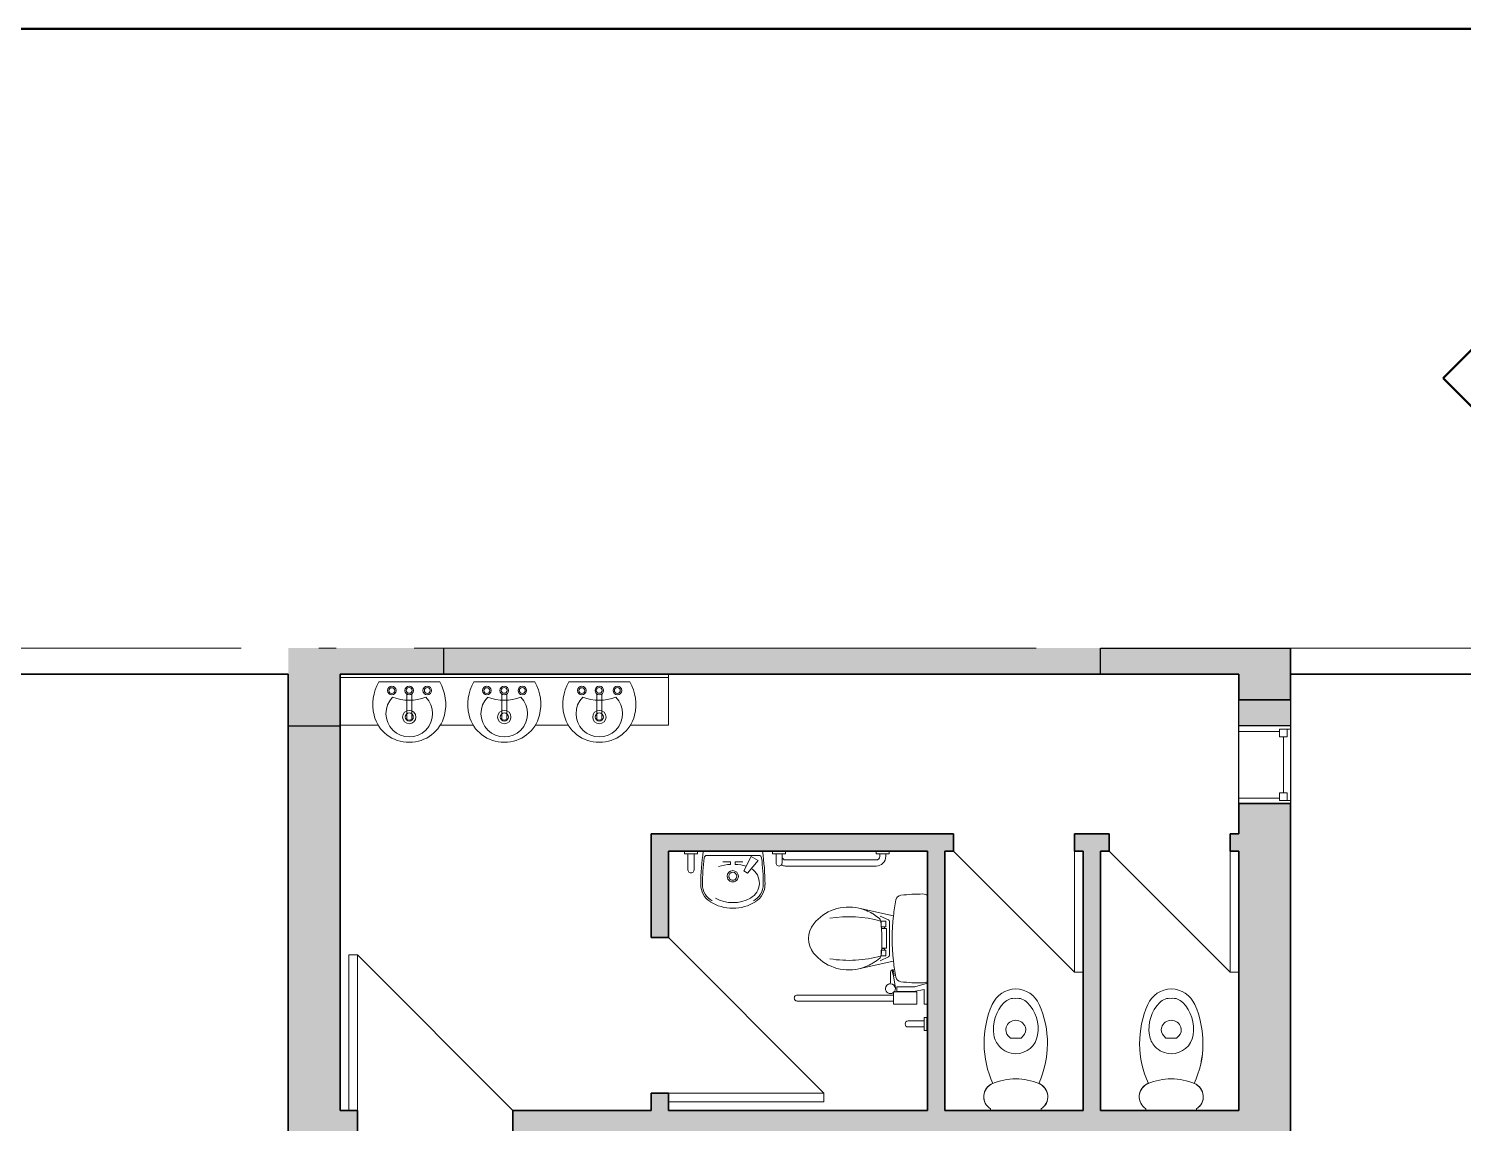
# Model space of a CAD drawing. Header units: metres. Extents: x 42 to 294, y -52 to 32.
# Drawn here: x 52.73 to 61.03, y 25.17 to 31.5 of the extents above; entities that cross this region are included whole.
import ezdxf

# ---------------------------------------------------------------- set-up
doc = ezdxf.new("R2010")
doc.units = ezdxf.units.M
doc.header["$LTSCALE"] = 0.15
doc.linetypes.add('ACAD_ISO04W100', pattern=[30, 24, -3, 0, -3])
for name, color, linetype, lineweight in [('A-----SYP', 6, 'Continuous', 50), ('A-DOORSYM', 1, 'Continuous', 9), ('A-GLAZIDM', 6, 'Continuous', 9), ('A-WALL', 2, 'Continuous', 30), ('I-DETLFUM', 2, 'Continuous', 9), ('P-SANRFIM', 6, 'Continuous', 9), ('RECUADRO', 82, 'Continuous', 50), ('S-GRIDIDM', 1, 'Continuous', 20)]:
    doc.layers.add(name, color=color, linetype=linetype, lineweight=lineweight)
doc.layers.add('Hatch', color=8, linetype='Continuous')
doc.layers.add('MUROS', color=11, linetype='Continuous')

# ---------------------------------------------------------------- blocks, each defined once
blk = doc.blocks.new('Puerta de 1 hoja - 90 x 210 cm-56-01 PBaja')
at = {"layer": 'A-DOORSYM', "lineweight": 13}
for p, q in [((0.7169, -0.975), (-0.1831, -0.075)), ((0.7169, -0.975), (-0.1831, -0.075)), ((0.7169, -0.075), (0.7169, -0.975))]:
    blk.add_line(p, q, dxfattribs=at)
blk = doc.blocks.new('Puerta de 1 hoja - 90 x 210 cm-87-01 PBaja')
at = {"layer": 'A-DOORSYM', "lineweight": 13}
for p, q in [((0.7169, 0.95), (-0.1831, 0.05)), ((0.7169, 0.95), (-0.1831, 0.05)), ((0.7169, 0.05), (0.7169, 0.95))]:
    blk.add_line(p, q, dxfattribs=at)
blk = doc.blocks.new('Puerta de 1 hoja - 70x210 cm-86-01 PBaja')
at = {"layer": 'A-DOORSYM', "lineweight": 13}
for p, q in [((0.6169, -0.75), (-0.0831, -0.05)), ((0.6169, -0.75), (-0.0831, -0.05)), ((0.6169, -0.05), (0.6169, -0.75))]:
    blk.add_line(p, q, dxfattribs=at)
blk = doc.blocks.new('WC w Cistern _5_ - 540 x 360mm-55-01 PBaja')
at = {"layer": 'P-SANRFIM'}
for p, q in [((-0.1469, 0), (-0.1469, -0.0089)), ((-0.1469, 0), (-0.1469, -0.0089)), ((0.1469, -0.0089), (0.1469, 0)), ((0.1469, -0.0089), (0.1469, 0)), ((-0.0431, -0.4306), (-0.0308, -0.4182)), ((-0.0308, -0.4182), (0.0308, -0.4182)), ((0.0308, -0.4182), (0.0431, -0.4306))]:
    blk.add_line(p, q, dxfattribs=at)
for centre, radius, start, end in [((-0.1028, -0.0787), 0.0825, 122.27446, 248.81924), ((-0.1028, -0.0787), 0.0825, 122.27446, 246.87823), ((0.1028, -0.0787), 0.0825, 291.18076, 57.72554), ((0.1028, -0.0787), 0.0825, 293.12177, 57.72554), ((0.375, -0.3882), 0.5584, 155.35449, 203.79689), ((0.375, -0.3882), 0.5584, 155.39027, 203.79689), ((0, 0.1621), 0.3443, 246.87823, 293.12177), ((-0.375, -0.3882), 0.5584, 336.20311, 24.64551), ((-0.375, -0.3882), 0.5584, 336.20311, 24.60973), ((0, -0.4559), 0.1282, 89.99847, 170.90608), ((0, -0.4559), 0.1282, 42.44528, 90.00153), ((0, -0.4559), 0.1282, 9.09392, 42.44528), ((0.0905, -0.4704), 0.2199, 170.90608, 224.39736), ((-0.0078, -0.4659), 0.05, 135, 197.18646), ((0, -0.4635), 0.0581, 197.18646, 342.81705), ((0.0078, -0.4659), 0.05, 342.81705, 45), ((-0.0905, -0.4704), 0.2199, 315.60264, 9.09392), ((0.0014, -0.553), 0.15, 203.79689, 269.46886), ((0.0014, -0.553), 0.15, 203.79689, 269.46886), ((-0.0083, -0.5671), 0.0816, 224.39736, 275.83548), ((-0.0014, -0.553), 0.15, 270.53114, 336.20311), ((-0.0014, -0.553), 0.15, 270.53114, 336.20311), ((0.0083, -0.5671), 0.0816, 264.16452, 315.60264)]:
    blk.add_arc(centre, radius, start, end, dxfattribs=at)
blk = doc.blocks.new('Basins w Vanity Unit - Basins w Vanity Unit-54-01 PBaja')
at = {"layer": 'I-DETLFUM'}
for p, q in [((1.1864, 0), (1.1864, -0.02)), ((1.1864, -0.02), (-0.7136, -0.02)), ((1.1864, -0.02), (1.1864, -0.28)), ((-0.7136, -0.295), (-0.4925, -0.295)), ((-0.1347, -0.295), (0.0575, -0.295)), ((0.4153, -0.295), (0.6075, -0.295)), ((0.9653, -0.295), (1.1864, -0.295)), ((1.1864, -0.28), (1.1864, -0.295))]:
    blk.add_line(p, q, dxfattribs=at)
blk = doc.blocks.new('Sink - Cloakroom - 440 x 350mm-48-01 PBaja')
at = {"layer": 'P-SANRFIM'}
for p, q in [((0.1765, 0), (-0.1765, 0)), ((0.1765, 0), (-0.1765, 0)), ((-0.015, -0.2149), (-0.015, -0.0707)), ((0.015, -0.2149), (0.015, -0.0707))]:
    blk.add_line(p, q, dxfattribs=at)
for centre, radius, start, end in [((0.0533, -0.1308), 0.2644, 150.36495, 193.63505), ((-0.0533, -0.1308), 0.2644, 346.36495, 29.63505), ((0.0533, -0.1308), 0.2644, 150.36495, 193.63505), ((-0.1013, -0.0507), 0.025, 0, 180), ((-0.1013, -0.0507), 0.025, 180, 0), ((-0.1013, -0.0507), 0.017, 360, 180), ((-0.1013, -0.0507), 0.017, 180, 360), ((0, -0.0507), 0.025, 0, 180), ((0, -0.0507), 0.025, 180, 0), ((-0.0008, -0.0492), 0.0168, 90, 270), ((-0.0008, -0.0492), 0.0168, 270, 90), ((0.1043, -0.0507), 0.025, 360, 180), ((0.1043, -0.0507), 0.025, 180, 360), ((0.1043, -0.0497), 0.017, 360, 180), ((0.1043, -0.0497), 0.017, 180, 360), ((-0.0533, -0.1308), 0.2644, 346.36495, 29.63505), ((0, -0.1836), 0.135, 135.46291, 45.05561), ((-0.0016, 0.1603), 0.2666, 249.19864, 291.31988), ((0, -0.2036), 0.0386, 360, 180), ((-0.0059, -0.1451), 0.2035, 193.63505, 271.65578), ((-0.0059, -0.1451), 0.2035, 193.63505, 271.65578), ((0, -0.2036), 0.0386, 180, 360), ((0, -0.2036), 0.0235, 360, 180), ((0, -0.2036), 0.0235, 180, 360), ((0.0059, -0.1451), 0.2035, 268.34422, 346.36495), ((0.0059, -0.1451), 0.2035, 268.34422, 346.36495)]:
    blk.add_arc(centre, radius, start, end, dxfattribs=at)
blk.add_ellipse((0, -0.2149), major_axis=(-0.015, 0), ratio=0.428525, start_param=0, end_param=3.141593, dxfattribs=at)
blk = doc.blocks.new('2D WC - Disabled - 2D Disabled Toilet Assembly-46-01 PBaja')
at = {"layer": 'P-SANRFIM'}
for p, q in [((0.7648, 0), (0.7845, -0.0751)), ((0.7845, -0.0751), (0.7845, -0.1779)), ((0.8004, -0.0198), (0.8851, -0.0198)), ((0.8122, -0.0791), (0.8004, -0.0198)), ((0.8122, -0.1779), (0.8122, -0.0791)), ((0.8149, -0.1971), (0.8149, -0.0617)), ((0.8149, -0.0617), (0.8851, -0.0617)), ((0.8851, -0.0198), (0.8851, 0)), ((0.8851, -0.0617), (0.8851, -0.1971)), ((0.9625, -0.0043), (1.0375, -0.0043)), ((0.9625, -0.0193), (0.9625, -0.0043)), ((0.9625, -0.0043), (1.0375, -0.0043)), ((0.9625, -0.0193), (0.9625, -0.0043)), ((1.0375, -0.0193), (0.9625, -0.0193)), ((1.0375, -0.0193), (0.9625, -0.0193)), ((0.9825, -0.0193), (0.9825, -0.1124)), ((1.0175, -0.0193), (1.0175, -0.1124)), ((1.0375, -0.0043), (1.0375, -0.0193)), ((1.0375, -0.0043), (1.0375, -0.0193)), ((0, -0.2225), (0.015, -0.2225)), ((0.015, -0.2225), (0.015, -0.2975)), ((0.015, -0.2425), (0.0305, -0.2425)), ((0.3296, -0.3986), (0.3748, -0.1972)), ((0.3981, -0.2271), (0.3759, -0.2757)), ((0.4051, -0.2424), (0.4051, -0.2681)), ((0.4381, -0.2424), (0.4051, -0.2424)), ((0.4071, -0.221), (0.5049, -0.221)), ((0.4381, -0.2681), (0.4381, -0.2424)), ((0.4481, -0.2389), (0.4481, -0.2673)), ((0.5617, -0.2389), (0.4481, -0.2389)), ((0.5049, -0.221), (0.6025, -0.221)), ((0.5617, -0.2659), (0.5617, -0.2389)), ((0.5725, -0.2424), (0.6055, -0.2424)), ((0.5725, -0.2681), (0.5725, -0.2424)), ((0.6055, -0.2424), (0.6055, -0.2681)), ((0.6119, -0.2272), (0.634, -0.2757)), ((0.681, -0.3986), (0.6364, -0.2)), ((0.7189, -0.1946), (0.6843, -0.2003)), ((0.76, -0.2157), (0.6992, -0.2146)), ((0.7905, -0.1869), (0.723, -0.1981)), ((0.7845, -0.1779), (0.8122, -0.1779)), ((0.8851, -0.1971), (0.8149, -0.1971)), ((0.8325, -0.1971), (0.8325, -0.7545)), ((0.8675, -0.1971), (0.8675, -0.7544)), ((0.015, -0.2975), (0, -0.2975)), ((0.015, -0.2775), (0.0307, -0.2775)), ((0.051, -0.56), (0.051, -0.2975)), ((0.086, -0.56), (0.086, -0.2975)), ((0.3889, -0.2795), (0.3717, -0.3035)), ((0.4051, -0.2681), (0.4381, -0.2681)), ((0.4381, -0.2501), (0.4381, -0.2681)), ((0.4481, -0.2501), (0.4381, -0.2501)), ((0.4481, -0.2673), (0.4481, -0.2501)), ((0.5617, -0.2663), (0.5617, -0.2659)), ((0.5625, -0.2501), (0.5725, -0.2501)), ((0.5625, -0.2673), (0.5625, -0.2501)), ((0.5725, -0.2501), (0.5725, -0.2681)), ((0.6055, -0.2681), (0.5725, -0.2681)), ((0.6338, -0.2955), (0.6195, -0.2763)), ((0.051, -0.8225), (0.051, -0.56)), ((0.086, -0.8225), (0.086, -0.56)), ((0.015, -0.8225), (0, -0.8225)), ((0.015, -0.8225), (0, -0.8225)), ((0.015, -0.8975), (0.015, -0.8225)), ((0.015, -0.8975), (0.015, -0.8225)), ((0, -0.8975), (0.015, -0.8975)), ((0, -0.8975), (0.015, -0.8975)), ((0.015, -0.8425), (0.0682, -0.8425)), ((0.015, -0.8775), (0.0685, -0.8775)), ((0.0005, -1.2981), (0.0005, -0.9563)), ((0.0005, -0.9563), (0.0005, -1.2981)), ((0.0246, -1.2778), (0.0246, -0.9767)), ((0.0537, -0.9812), (0.0305, -1.0204)), ((0.1272, -1.0424), (0.0537, -0.9812)), ((0.0305, -1.0204), (0.1137, -1.0644)), ((0.0608, -1.0692), (0.0608, -1.1143)), ((0.1137, -1.0644), (0.1272, -1.0424)), ((0.0608, -1.1143), (0.0763, -1.1143)), ((0.0608, -1.1402), (0.0763, -1.1402)), ((0.0608, -1.1853), (0.0608, -1.1402)), ((0, -1.332), (0.015, -1.332)), ((0, -1.332), (0.015, -1.332)), ((0.015, -1.407), (0, -1.407)), ((0.015, -1.407), (0, -1.407)), ((0.015, -1.332), (0.015, -1.407)), ((0.015, -1.332), (0.015, -1.407)), ((0.015, -1.352), (0.1081, -1.352)), ((0.015, -1.387), (0.1081, -1.387))]:
    blk.add_line(p, q, dxfattribs=at)
for centre, radius, start, end in [((0.7525, -0.002), 0.002, 36.90032, 93.29185), ((0.2912, -0.0269), 0.0434, 143.10079, 181.02168), ((1.3978, -0.0276), 1.15, 180.00006, 186.33095), ((0.2581, -0.002), 0.002, 93.30414, 143.10191), ((0.7194, -0.0269), 0.0434, 358.97832, 36.89921), ((-0.3872, -0.0276), 1.15, 353.65214, 359.99985), ((0.2886, -0.1507), 0.034, 186.33086, 259.2904), ((0.7224, -0.1511), 0.0335, 280.72705, 353.65091), ((1, -0.1129), 0.0175, 180, 0), ((0.031, -0.2975), 0.055, 0, 90.56773), ((0.5053, 0.995), 1.2, 259.2904, 263.7586), ((0.3722, -0.1996), 0.002, 344.81296, 83.64291), ((0.5053, 0.995), 1.2, 263.7587, 276.18326), ((0.4072, -0.231), 0.01, 90.76871, 156.50049), ((0.6026, -0.231), 0.01, 22.39563, 90.76871), ((0.6384, -0.1996), 0.002, 96.3568, 192.65223), ((0.5053, 0.995), 1.2, 276.35786, 280.72705), ((0.7013, -0.1974), 0.0173, 189.61791, 262.90358), ((0.6946, -0.1527), 0.0515, 262.49264, 296.27998), ((0.722, -0.1951), 0.00314, 170.29111, 288.34793), ((0.7607, -0.2227), 0.00704, 10.55427, 95.40179), ((0.7956, -0.2154), 0.0286, 90, 270), ((0.7956, -0.2154), 0.0286, 270, 90), ((0.031, -0.2975), 0.02, 0, 90.94148), ((0.5858, -0.4561), 0.2625, 148.90769, 167.27041), ((0.7463, -0.5529), 0.45, 146.35021, 148.90765), ((1.0794, -0.457), 0.7, 164.6366, 188.95779), ((0.4048, -0.2916), 0.02, 96.85185, 142.76929), ((0.5142, -1.1908), 0.9259, 84.29585, 96.934), ((0.6042, -0.2894), 0.02, 37.78172, 84.30053), ((-0.0682, -0.457), 0.7, 351.04679, 15.53357), ((0.7453, -0.2304), 0.1291, 210.28702, 213.88154), ((0.2643, -0.5529), 0.45, 31.09234, 33.83178), ((0.4248, -0.4561), 0.2625, 12.72959, 31.09231), ((0.5858, -0.4561), 0.2625, 167.27041, 230.82881), ((0.4248, -0.4561), 0.2625, 309.15026, 12.72959), ((0.5053, -0.555), 0.135, 230.78118, 309.17816), ((0.031, -0.8225), 0.02, 270, 0), ((0.031, -0.8225), 0.055, 333.52854, 0), ((0.85, -0.7545), 0.0175, 180, 0.43312), ((0.0685, -0.86), 0.0175, 270, 91.00648), ((0.1926, -2.1695), 1.2283, 89.99822, 98.99923), ((0.0407, -0.9767), 0.016, 97.19751, 180), ((0.1926, -2.2122), 1.2608, 90.00577, 97.01393), ((0.1842, -1.0737), 0.1, 28.50271, 147.33571), ((0.1926, -1.0593), 0.1079, 28.20984, 90.08047), ((0.1926, -1.0593), 0.118, 32.46373, 89.99822), ((0.1926, -1.0593), 0.118, 32.46373, 89.99822), ((0.0858, -1.1272), 0.2447, 327.53617, 32.46383), ((0.0858, -1.1272), 0.2447, 327.53617, 32.46383), ((0.355, -1.1272), 0.279, 163.97084, 177.33566), ((0.0858, -1.1272), 0.212, 331.45502, 28.52505), ((0.355, -1.1272), 0.279, 182.66262, 197.39681), ((0.1451, -1.1276), 0.0325, 90, 270), ((0.1451, -1.1276), 0.023, 90, 270), ((0.1451, -1.1276), 0.0325, 270, 90), ((0.1451, -1.1276), 0.023, 270, 90), ((0.1926, -0.085), 1.2283, 260.99934, 270.00178), ((0.1926, -0.085), 1.2283, 260.99934, 270.00178), ((0.0407, -1.2778), 0.016, 180, 262.98843), ((0.1926, -0.0423), 1.2608, 262.98732, 269.99423), ((0.1926, -1.1952), 0.1079, 269.91953, 331.79016), ((0.1926, -1.1952), 0.118, 270.00178, 327.53624), ((0.1926, -1.1952), 0.118, 270.00178, 327.53624), ((0.1086, -1.3695), 0.0175, 270, 90)]:
    blk.add_arc(centre, radius, start, end, dxfattribs=at)
blk = doc.blocks.new('Sección - Extremo de sección-3896-01 PBaja')
at = {"layer": 'A-----SYP'}
for p, q in [((-0.006, 0.005983), (-0.012, 0)), ((0, 0), (-0.006, 0.005983)), ((-0.012, 0), (-0.01, 0)), ((-0.002, 0), (0, 0))]:
    blk.add_line(p, q, dxfattribs=at)
blk.add_circle((-0.006, 0), 0.004, dxfattribs=at)
blk.add_arc((-0.006, 0), 0.004, 0, 180, dxfattribs=at)

msp = doc.modelspace()

# ---------------------------------------------------------------- hatches: boundary and pattern name
at = {"layer": 'Hatch'}
msp.add_hatch(color=256, dxfattribs=at).paths.add_polyline_path([(55.133, 27.9193), (54.233, 27.9193), (54.233, 27.4693), (54.533, 27.4693), (54.533, 27.7693), (55.133, 27.7693)])
at = {"layer": 'Hatch', "ltscale": 0.2}
msp.add_hatch(color=256, dxfattribs=at).paths.add_polyline_path([(59.733, 27.4693), (60.033, 27.4693), (60.033, 27.9193), (58.933, 27.9193), (58.933, 27.7693), (59.733, 27.7693)])
at = {"layer": 'MUROS', "ltscale": 0.1}
h = msp.add_hatch(color=256, dxfattribs=at)
h.paths.add_polyline_path([(54.533, 25.0943), (54.633, 25.0943), (54.633, 25.2443), (54.583, 25.2443), (54.533, 25.2443), (54.533, 27.4693), (54.233, 27.4693), (54.233, 23.9693), (54.533, 23.9693)])
h.paths.add_polyline_path([(58.933, 27.9193), (55.133, 27.9193), (55.133, 27.7693), (58.933, 27.7693)])
h.paths.add_polyline_path([(60.033, 27.0193), (59.733, 27.0193), (59.733, 26.8443), (59.683, 26.8443), (59.683, 26.7443), (59.733, 26.7443), (59.733, 26.0443), (59.733, 25.2443), (58.933, 25.2443), (58.933, 26.7443), (58.983, 26.7443), (58.983, 26.8443), (58.783, 26.8443), (58.783, 26.7443), (58.833, 26.7443), (58.833, 26.0443), (58.833, 25.2443), (58.033, 25.2443), (58.033, 26.7443), (58.083, 26.7443), (58.083, 26.8443), (56.333, 26.8443), (56.333, 26.2443), (56.433, 26.2443), (56.433, 26.7443), (57.933, 26.7443), (57.933, 25.2443), (56.433, 25.2443), (56.433, 25.3443), (56.333, 25.3443), (56.333, 25.2443), (55.533, 25.2443), (55.533, 25.0943), (55.733, 25.0943), (55.733, 24.9943), (55.883, 24.9943), (55.883, 25.0443), (55.883, 25.0943), (56.733, 25.0943), (56.733, 24.1943), (56.883, 24.1943), (56.883, 24.2943), (56.833, 24.2943), (56.833, 24.9943), (56.833, 25.0943), (58.233, 25.0943), (58.233, 24.2943), (57.583, 24.2943), (57.583, 24.1943), (58.983, 24.1943), (58.983, 24.2943), (58.333, 24.2943), (58.333, 25.0943), (59.733, 25.0943), (59.733, 24.2943), (59.683, 24.2943), (59.683, 24.1943), (59.733, 24.1943), (59.733, 23.9443), (60.033, 23.9443)])
h.paths.add_polyline_path([(60.033, 23.3443), (59.733, 23.3443), (59.733, 22.7943), (55.883, 22.7943), (55.883, 24.1943), (55.733, 24.1943), (55.733, 21.5443), (55.883, 21.5443), (55.883, 22.6443), (59.733, 22.6443), (59.733, 22.3943), (60.033, 22.3943)])
h.paths.add_polyline_path([(59.733, 20.6443), (55.883, 20.6443), (55.883, 20.7443), (55.733, 20.7443), (55.733, 20.6443), (55.533, 20.6443), (55.533, 20.4943), (59.733, 20.4943)])
h.paths.add_polyline_path([(59.983, 20.4943), (59.833, 20.4943), (59.833, 20.3943), (59.983, 20.3943)])
h.paths.add_polyline_path([(61.033, 20.7943), (60.033, 20.7943), (60.033, 20.4943), (61.033, 20.4943)])
h.paths.add_polyline_path([(54.633, 20.6443), (54.583, 20.6443), (54.533, 20.6443), (54.533, 20.4943), (54.633, 20.4943)])
h.paths.add_polyline_path([(54.533, 21.9693), (54.233, 21.9693), (54.233, 20.7943), (54.533, 20.7943)])
h.paths.add_polyline_path([(53.733, 20.7943), (53.6805, 20.7943), (53.6805, 20.4943), (53.733, 20.4943)])
h.paths.add_polyline_path([(52.7305, 20.7943), (48.008, 20.7943), (48.008, 20.4943), (51.258, 20.4943), (51.258, 9.1283), (51.408, 9.1283), (51.408, 10.3193), (51.833, 10.3193), (51.833, 10.4693), (51.408, 10.4693), (51.408, 20.4943), (52.7305, 20.4943)])

# ---------------------------------------------------------------- linework, layer by layer
at = {"layer": 'A-DOORSYM', "ltscale": 0.1}
for p, q in [((58.833, 26.7443), (58.783, 26.7443)), ((58.833, 26.0443), (58.833, 26.7443)), ((59.733, 26.7443), (59.683, 26.7443)), ((59.733, 26.0443), (59.733, 26.7443)), ((54.633, 26.1443), (54.583, 26.1443)), ((54.583, 26.1443), (54.583, 25.2443)), ((58.783, 26.0443), (58.833, 26.0443)), ((59.683, 26.0443), (59.733, 26.0443)), ((56.433, 25.2943), (56.433, 25.3443)), ((57.333, 25.3443), (57.333, 25.2943)), ((54.583, 25.2443), (54.633, 25.2443)), ((57.333, 25.2943), (56.433, 25.2943))]:
    msp.add_line(p, q, dxfattribs=at)
at = {"layer": 'A-GLAZIDM', "lineweight": 13}
for p, q in [((59.733, 27.4375), (59.733, 27.4693)), ((59.9696, 27.4375), (59.733, 27.4375)), ((59.9696, 27.4502), (59.9696, 27.4058)), ((60.014, 27.4502), (59.9696, 27.4502)), ((59.9696, 27.4502), (60.033, 27.4502)), ((59.9696, 27.4375), (59.9696, 27.4502)), ((60.014, 27.4058), (59.9696, 27.4058)), ((59.9918, 27.0828), (59.9918, 27.4058)), ((60.014, 27.4502), (60.014, 27.4058)), ((60.033, 27.4693), (60.033, 27.4502)), ((60.014, 27.0828), (59.9696, 27.0828)), ((59.9696, 27.0383), (59.9696, 27.0828)), ((60.014, 27.0383), (60.014, 27.0828)), ((59.733, 27.051), (59.733, 27.0193)), ((59.733, 27.051), (59.9696, 27.051)), ((59.9696, 27.0383), (59.9696, 27.051)), ((60.014, 27.0383), (59.9696, 27.0383)), ((59.9696, 27.0383), (60.033, 27.0383)), ((60.033, 27.0193), (60.033, 27.0383))]:
    msp.add_line(p, q, dxfattribs=at)
at = {"layer": 'A-WALL', "lineweight": 35}
for p, q in [((47.758, 27.7693), (54.233, 27.7693)), ((54.233, 27.7693), (54.233, 23.9693)), ((54.533, 25.2443), (54.533, 27.7693)), ((54.533, 27.7693), (59.733, 27.7693)), ((59.733, 27.7693), (59.733, 27.6193)), ((60.033, 27.6193), (60.033, 27.7693)), ((60.033, 27.7693), (67.033, 27.7693)), ((59.733, 27.6193), (60.033, 27.6193)), ((59.733, 27.0193), (59.733, 26.8443)), ((60.033, 27.0193), (59.733, 27.0193)), ((60.033, 23.9443), (60.033, 27.0193)), ((56.333, 26.8443), (56.333, 26.2443)), ((58.083, 26.8443), (56.333, 26.8443)), ((58.083, 26.7443), (58.083, 26.8443)), ((58.983, 26.8443), (58.783, 26.8443)), ((58.783, 26.8443), (58.783, 26.7443)), ((58.983, 26.7443), (58.983, 26.8443)), ((59.733, 26.8443), (59.683, 26.8443)), ((59.683, 26.8443), (59.683, 26.7443)), ((56.433, 26.2443), (56.433, 26.7443)), ((56.433, 26.7443), (57.933, 26.7443)), ((57.933, 26.7443), (57.933, 25.2443)), ((58.033, 25.2443), (58.033, 26.7443)), ((58.033, 26.7443), (58.083, 26.7443)), ((58.783, 26.7443), (58.833, 26.7443)), ((58.833, 26.7443), (58.833, 25.2443)), ((58.933, 26.7443), (58.983, 26.7443)), ((58.933, 25.2443), (58.933, 26.7443)), ((59.683, 26.7443), (59.733, 26.7443)), ((59.733, 26.7443), (59.733, 25.2443)), ((56.333, 26.2443), (56.433, 26.2443)), ((56.433, 25.3443), (56.333, 25.3443)), ((56.333, 25.3443), (56.333, 25.2443)), ((56.433, 25.2443), (56.433, 25.3443)), ((54.633, 25.2443), (54.533, 25.2443)), ((54.633, 25.0943), (54.633, 25.2443)), ((56.333, 25.2443), (55.533, 25.2443)), ((55.533, 25.2443), (55.533, 25.0943)), ((57.933, 25.2443), (56.433, 25.2443)), ((58.833, 25.2443), (58.033, 25.2443)), ((59.733, 25.2443), (58.933, 25.2443))]:
    msp.add_line(p, q, dxfattribs=at)
at = {"layer": 'A-WALL'}
for p, q in [((59.733, 27.0193), (59.733, 27.6193)), ((60.033, 27.6193), (60.033, 27.0193))]:
    msp.add_line(p, q, dxfattribs=at)
at = {"layer": 'Hatch', "ltscale": 0.2}
for p, q in [((55.133, 27.7693), (55.133, 27.9193)), ((58.933, 27.7693), (58.933, 27.9193)), ((58.933, 27.9193), (60.033, 27.9193)), ((60.033, 27.7693), (60.033, 27.9193)), ((60.033, 27.9193), (60.033, 27.4693)), ((54.233, 27.7693), (54.233, 27.4693)), ((54.533, 27.4693), (54.533, 27.7693)), ((54.533, 27.7693), (55.133, 27.7693)), ((59.733, 27.7693), (58.933, 27.7693)), ((59.733, 27.4693), (59.733, 27.7693)), ((60.033, 27.4693), (59.733, 27.4693))]:
    msp.add_line(p, q, dxfattribs=at)
at = {"layer": 'Hatch'}
msp.add_line((54.233, 27.4693), (54.533, 27.4693), dxfattribs=at)
at = {"layer": 'RECUADRO', "ltscale": 0.1}
for p, q in [((41.7908, 31.5046), (293.7908, 31.5046)), ((293.7908, 31.5046), (41.7908, 31.5046))]:
    msp.add_line(p, q, dxfattribs=at)
at = {"layer": 'S-GRIDIDM', "linetype": 'ACAD_ISO04W100'}
msp.add_line((45.7605, 27.9193), (81.5935, 27.9193), dxfattribs=at)

# ---------------------------------------------------------------- block references
at = {"layer": 'A-----SYP', "extrusion": (0, 0, -1), "xscale": 99.99999999999993, "yscale": 99.99999999999993, "zscale": 99.99999999999993, "rotation": 270.0000000000002}
msp.add_blockref('Sección - Extremo de sección-3896-01 PBaja', (-61.5148, 28.8821), dxfattribs=at)
at = {"layer": 'A-DOORSYM'}
for p in [(58.1662, 26.7943), (59.0662, 26.7943)]:
    msp.add_blockref('Puerta de 1 hoja - 70x210 cm-86-01 PBaja', p, dxfattribs=at)
for name, p, rotation in [('Puerta de 1 hoja - 90 x 210 cm-87-01 PBaja', (56.383, 26.0611), 269.9999999999999), ('Puerta de 1 hoja - 90 x 210 cm-56-01 PBaja', (55.3499, 25.1693), 180)]:
    msp.add_blockref(name, p, dxfattribs=dict(at, rotation=rotation))
at = {"layer": 'I-DETLFUM'}
msp.add_blockref('Basins w Vanity Unit - Basins w Vanity Unit-54-01 PBaja', (55.2467, 27.7693), dxfattribs=at)
at = {"layer": 'P-SANRFIM'}
for p in [(54.933, 27.7243), (55.483, 27.7243), (56.033, 27.7243)]:
    msp.add_blockref('Sink - Cloakroom - 440 x 350mm-48-01 PBaja', p, dxfattribs=at)
for name, p, rotation in [('2D WC - Disabled - 2D Disabled Toilet Assembly-46-01 PBaja', (57.933, 26.7443), 269.9999999999999), ('WC w Cistern _5_ - 540 x 360mm-55-01 PBaja', (58.443, 25.2443), 180), ('WC w Cistern _5_ - 540 x 360mm-55-01 PBaja', (59.343, 25.2443), 180)]:
    msp.add_blockref(name, p, dxfattribs=dict(at, rotation=rotation))

doc.saveas('drawing.dxf')
